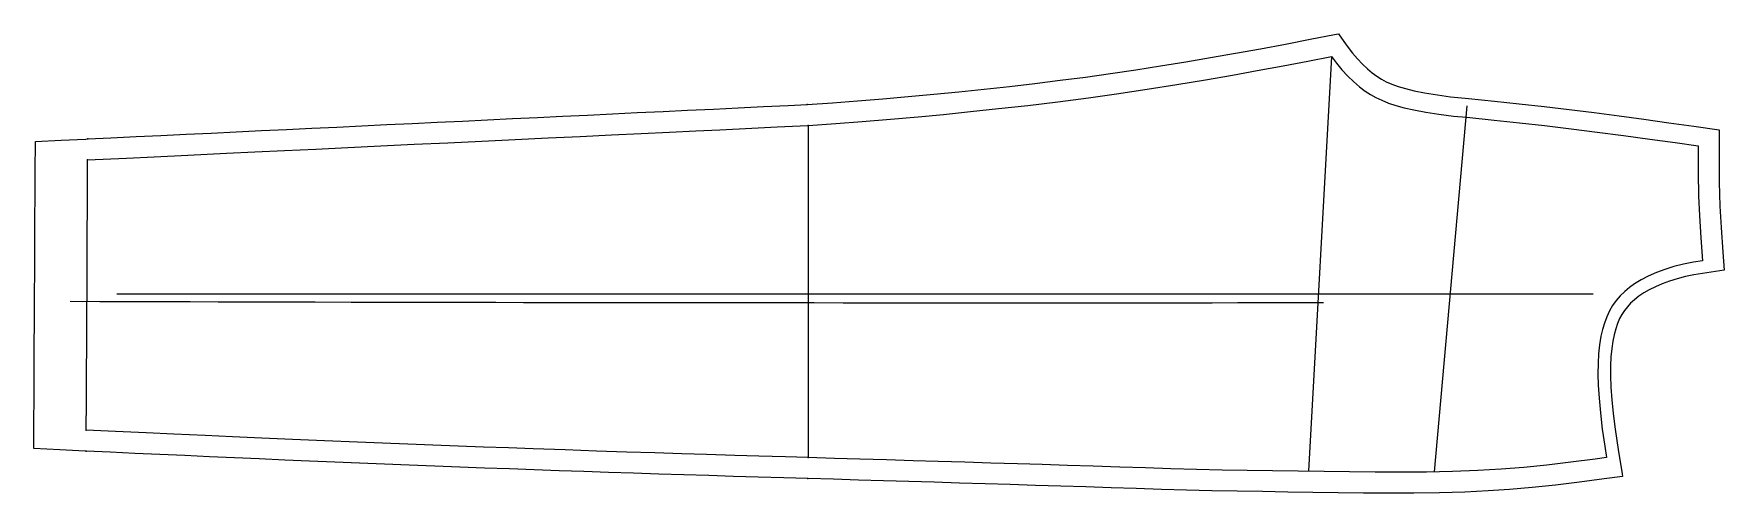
# Model space of a CAD drawing. Extents: x -3392 to -2367, y -823 to -544.
import ezdxf

# ---------------------------------------------------------------- set-up
doc = ezdxf.new("R2010")
doc.units = 0
for name, color, linetype in [('1', 1, 'Continuous'), ('14', 3, 'Continuous'), ('4', 2, 'Continuous'), ('7', 7, 'Continuous'), ('8', 6, 'Continuous')]:
    doc.layers.add(name, color=color, linetype=linetype)

msp = doc.modelspace()

# ---------------------------------------------------------------- linework, layer by layer
at = {"layer": '1'}
msp.add_lwpolyline([(-2922.713318, -814.030075), (-2922.713318, -814.030075), (-2937.183405, -813.609061), (-2952.656, -813.150653), (-2967.591307, -812.697447), (-2982.646979, -812.230777), (-2997.816555, -811.752576), (-3012.871642, -811.270123), (-3028.251233, -810.768639), (-3043.305699, -810.269052), (-3058.319486, -809.762097), (-3073.373437, -809.244725), (-3088.427009, -808.717789), (-3103.469516, -808.181144), (-3118.522324, -807.633437), (-3133.567748, -807.074622), (-3148.61974, -806.503158), (-3164.080723, -805.902309), (-3179.131731, -805.304305), (-3194.21338, -804.692985), (-3209.263372, -804.071767), (-3224.470575, -803.433624), (-3239.519662, -802.7924), (-3254.981887, -802.123885), (-3270.030259, -801.464278), (-3285.078278, -800.796545), (-3300.12088, -800.121467), (-3315.168098, -799.437419), (-3330.316967, -798.737948), (-3345.363288, -798.033468), (-3359.873352, -797.349243), (-3360.409391, -797.323945), (-3375.927711, -796.591154), (-3391.615906, -795.85022), (-3391.536372, -780.073339), (-3391.458605, -764.657427), (-3391.381202, -749.318798), (-3391.303411, -733.902875), (-3391.225616, -718.486959), (-3391.147897, -703.088741), (-3391.070069, -687.672837), (-3390.993863, -672.583023), (-3390.915992, -657.167103), (-3390.838346, -641.79646), (-3390.760514, -626.380548), (-3390.684885, -611.380503), (-3390.676575, -609.73114), (-3375.111694, -608.985978), (-3360.007809, -608.262886), (-3358.918457, -608.210754), (-3344.916255, -607.540384), (-3329.691536, -606.811507), (-3314.597785, -606.088902), (-3299.373051, -605.360028), (-3284.20576, -604.633906), (-3268.98102, -603.905032), (-3253.711283, -603.173997), (-3238.4866, -602.445118), (-3223.246608, -601.715506), (-3208.021896, -600.986625), (-3192.954015, -600.26525), (-3177.729229, -599.536364), (-3162.261416, -598.795851), (-3147.147443, -598.072279), (-3131.922696, -597.3434), (-3116.751694, -596.617089), (-3101.527041, -595.888207), (-3086.459277, -595.16684), (-3071.23457, -594.437966), (-3056.120604, -593.714397), (-3040.895897, -592.985524), (-3025.95313, -592.270147), (-3010.203297, -591.516129), (-2995.488206, -590.811645), (-2979.738455, -590.057624), (-2964.840323, -589.344373), (-2949.422711, -588.606254), (-2934.464954, -587.890153), (-2922.950745, -587.338943), (-2923.09082, -587.346001), (-2907.659661, -586.264799), (-2892.434216, -585.125136), (-2877.132902, -583.881996), (-2861.754168, -582.538127), (-2846.365428, -581.112204), (-2831.159868, -579.622001), (-2815.804942, -578.030099), (-2800.464007, -576.347866), (-2785.129577, -574.568839), (-2769.759933, -572.676917), (-2754.45316, -570.673383), (-2739.188477, -568.548596), (-2723.916853, -566.292915), (-2708.873752, -563.952491), (-2693.636904, -561.473113), (-2678.695879, -558.94721), (-2663.489292, -556.288307), (-2648.279112, -553.537206), (-2633.104574, -550.701358), (-2618.141196, -547.826985), (-2603.432606, -544.94561), (-2601.107788, -544.486313), (-2596.450203, -551.0741), (-2592.595264, -556.126021), (-2589.566257, -559.735727), (-2586.554331, -562.936761), (-2583.561256, -565.775812), (-2580.662732, -568.204235), (-2577.850677, -570.254742), (-2575.106939, -571.956572), (-2572.100277, -573.515062), (-2568.675045, -574.996128), (-2564.854458, -576.369328), (-2560.438012, -577.682211), (-2555.24142, -578.954993), (-2549.032, -580.204569), (-2541.161943, -581.512984), (-2533.174143, -582.596674), (-2524.363922, -583.524176), (-2522.243805, -583.71685), (-2506.620139, -585.323153), (-2491.607503, -586.919069), (-2476.502342, -588.596896), (-2461.311381, -590.372668), (-2446.233936, -592.230773), (-2431.066086, -594.194164), (-2416.073888, -596.220888), (-2400.927267, -598.341683), (-2385.788378, -600.517236), (-2370.413055, -602.764511), (-2370.511522, -619.153396), (-2370.341189, -634.480707), (-2369.923161, -648.992663), (-2369.287313, -661.886725), (-2368.267553, -676.878299), (-2367.367706, -687.812805), (-2380.587621, -689.737218), (-2385.848517, -690.539752), (-2390.802655, -691.585471), (-2395.860472, -692.893896), (-2400.530525, -694.347691), (-2404.984439, -695.98584), (-2409.067927, -697.744823), (-2412.742346, -699.585593), (-2416.083472, -701.525849), (-2419.07275, -703.538792), (-2421.751547, -705.636889), (-2424.051148, -707.740273), (-2426.053294, -709.890954), (-2427.825198, -712.159027), (-2429.351671, -714.527185), (-2430.713957, -717.10518), (-2431.966327, -720.013524), (-2433.086104, -723.256837), (-2434.053303, -726.82723), (-2434.872356, -730.820154), (-2435.526103, -735.294081), (-2435.981426, -740.165054), (-2436.232202, -745.635306), (-2436.252557, -751.664648), (-2436.014044, -758.611034), (-2435.494809, -766.329221), (-2434.67941, -774.668204), (-2433.491335, -784.148518), (-2431.686487, -796.301475), (-2429.285434, -811.107278), (-2429.026184, -812.668457), (-2440.065904, -814.270672), (-2454.982624, -816.291787), (-2469.616498, -818.060979), (-2483.760958, -819.52014), (-2497.384474, -820.671758), (-2510.400028, -821.523606), (-2524.603239, -822.189689), (-2539.909968, -822.63966), (-2555.377925, -822.856478), (-2570.689009, -822.882291), (-2585.968685, -822.769347), (-2601.27853, -822.574137), (-2616.531426, -822.362614), (-2631.841219, -822.16071), (-2647.215527, -821.949748), (-2662.524649, -821.704812), (-2677.811305, -821.392601), (-2693.117422, -821.003058), (-2708.34121, -820.561843), (-2723.644893, -820.086388), (-2738.891378, -819.59872), (-2754.19463, -819.108146), (-2769.266799, -818.62921), (-2784.570406, -818.149898), (-2799.915703, -817.674965), (-2815.219586, -817.205748), (-2830.746485, -816.734193), (-2846.050561, -816.273799), (-2861.440998, -815.814807), (-2876.74537, -815.362247), (-2891.852449, -814.920038), (-2907.056925, -814.479755)], close=True, dxfattribs=at)
at = {"layer": '14'}
msp.add_lwpolyline([(-2922.345886, -801.335449), (-2922.345886, -801.335449), (-2936.183008, -800.935092), (-2952.274184, -800.456428), (-2966.935545, -800.010943), (-2983.922633, -799.484634), (-2999.000622, -799.008653), (-3015.247937, -798.48653), (-3032.522697, -797.920748), (-3050.68305, -797.31379), (-3069.587143, -796.668138), (-3089.093086, -795.986276), (-3104.032235, -795.452609), (-3119.170309, -794.901016), (-3134.447427, -794.332547), (-3149.80382, -793.748246), (-3164.969252, -793.157585), (-3180.293441, -792.547337), (-3195.489883, -791.929982), (-3215.420108, -791.103446), (-3234.804026, -790.28266), (-3253.459285, -789.478128), (-3271.203477, -788.700358), (-3287.854197, -787.959856), (-3306.852081, -787.102639), (-3323.500228, -786.340585), (-3342.181822, -785.472655), (-3359.80896, -784.638138), (-3359.80896, -784.638138), (-3359.720519, -767.118329), (-3359.633698, -749.919513), (-3359.547477, -732.83935), (-3359.453689, -714.260383), (-3359.376389, -698.947564), (-3359.299695, -683.75465), (-3359.208366, -665.662792), (-3359.126495, -649.444435), (-3359.047392, -633.774403), (-3358.982544, -620.928345), (-3358.982544, -620.928345), (-3335.506919, -619.804458), (-3318.687222, -618.999222), (-3298.269723, -618.021742), (-3274.794097, -616.897855), (-3257.711234, -616.080019), (-3239.668943, -615.216251), (-3220.827159, -614.314208), (-3201.345749, -613.381543), (-3181.384633, -612.425912), (-3161.103732, -611.454972), (-3140.66293, -610.476376), (-3120.22211, -609.49778), (-3099.941192, -608.526839), (-3079.980079, -607.571208), (-3060.49871, -606.638545), (-3041.656913, -605.736501), (-3023.614628, -604.872733), (-3006.531757, -604.054897), (-2990.568232, -603.29065), (-2975.883894, -602.587643), (-2956.605719, -601.664707), (-2941.105215, -600.922627), (-2927.247074, -600.259173), (-2922.343445, -600.024414), (-2922.343445, -600.024414), (-2905.547971, -598.863947), (-2889.786894, -597.657031), (-2872.604547, -596.237148), (-2855.739476, -594.743104), (-2840.409036, -593.298681), (-2824.104962, -591.669713), (-2807.002142, -589.853118), (-2789.275519, -587.84582), (-2771.09998, -585.644738), (-2752.650433, -583.246793), (-2735.490709, -580.850581), (-2717.044473, -578.089336), (-2698.996353, -575.22417), (-2681.655081, -572.336973), (-2665.329265, -569.509617), (-2650.32762, -566.82399), (-2634.508185, -563.903614), (-2619.735554, -561.092246), (-2605.230713, -558.23513), (-2602.276842, -562.309345), (-2598.966629, -566.350644), (-2595.400175, -570.242863), (-2592.072365, -573.487281), (-2588.364394, -576.68401), (-2584.838366, -579.323151), (-2581.761015, -581.307957), (-2578.400477, -583.155493), (-2574.904191, -584.789481), (-2570.68169, -586.452588), (-2566.336495, -587.884013), (-2561.263189, -589.276978), (-2555.478465, -590.590969), (-2548.202252, -591.957427), (-2540.227615, -593.193258), (-2531.316271, -594.314158), (-2523.40744, -595.087471), (-2506.758079, -596.791355), (-2491.318894, -598.4477), (-2476.238228, -600.135578), (-2460.073088, -602.03478), (-2444.27314, -604.001583), (-2428.41435, -606.078402), (-2412.473557, -608.251164), (-2396.977357, -610.436369), (-2383.108521, -612.457504), (-2383.108328, -628.500451), (-2382.844235, -642.835758), (-2382.393972, -654.600232), (-2381.602299, -668.222847), (-2380.549774, -682.043686), (-2386.037611, -682.836624), (-2392.022007, -684.044733), (-2397.832714, -685.532705), (-2403.407831, -687.278203), (-2408.391737, -689.1433), (-2413.432032, -691.381947), (-2417.584406, -693.555374), (-2421.615448, -696.027981), (-2424.703902, -698.233627), (-2427.630662, -700.651571), (-2430.358386, -703.29108), (-2432.849711, -706.161393), (-2434.975464, -709.128622), (-2436.914164, -712.466774), (-2438.574293, -716.023166), (-2439.973074, -719.77511), (-2441.127729, -723.699919), (-2442.05548, -727.774903), (-2442.922322, -733.045251), (-2443.495172, -738.470485), (-2443.807669, -744.006292), (-2443.886359, -750.732822), (-2443.696701, -757.478194), (-2443.213815, -765.26946), (-2442.394395, -774.219785), (-2441.227453, -784.102107), (-2439.755046, -794.38882), (-2438.61969, -801.214066), (-2445.550696, -802.211863), (-2460.348188, -804.171915), (-2474.8522, -805.872941), (-2488.669653, -807.234776), (-2502.601156, -808.313445), (-2516.554199, -809.120993), (-2532.073401, -809.731236), (-2547.743512, -810.075228), (-2563.268879, -810.189938), (-2578.793553, -810.136027), (-2594.317715, -809.971032), (-2609.841667, -809.752489), (-2625.445114, -809.535805), (-2640.968837, -809.336649), (-2656.491701, -809.111768), (-2671.545906, -808.827831), (-2687.065845, -808.458087), (-2702.584631, -808.027958), (-2718.102559, -807.556143), (-2733.620001, -807.061336), (-2749.803806, -806.540703), (-2765.270995, -806.049174), (-2780.589356, -805.568205), (-2795.6557, -805.100319), (-2811.814455, -804.603763), (-2827.406049, -804.129445), (-2843.60686, -803.641313), (-2858.790961, -803.187996), (-2874.982848, -802.708943), (-2891.132933, -802.235621), (-2906.488206, -801.789995)], close=True, dxfattribs=at)
at = {"layer": '4'}
for p in [(-2922.950745, -587.338943), (-2922.343445, -600.024414), (-3358.918457, -608.210754), (-3358.982544, -620.928345), (-3359.80896, -784.638138), (-3359.873352, -797.349243), (-2922.345886, -801.335449), (-2922.713318, -814.030075)]:
    msp.add_point(p, dxfattribs=at)
at = {"layer": '7'}
msp.add_line((-3341.298828, -702.162857), (-2446.712189, -702.162857), dxfattribs=at)
at = {"layer": '8'}
for points in [[(-2605.230713, -558.23513), (-2619.160767, -809.587479)], [(-2523.27774, -588.179626), (-2543.124237, -809.979095)], [(-2922.343445, -600.024414), (-2922.343445, -617.05056), (-2922.343445, -633.022286), (-2922.343445, -648.426301), (-2922.343445, -665.537963), (-2922.343445, -681.456372), (-2922.343445, -697.851149), (-2922.343445, -713.39197), (-2922.343445, -729.592168), (-2922.343445, -745.102199), (-2922.343445, -761.466406), (-2922.343445, -777.421831), (-2922.343445, -792.188758), (-2922.343445, -801.335449)], [(-3369.555664, -706.611252), (-3351.573189, -706.66167), (-3334.42039, -706.707716), (-3317.106214, -706.752688), (-3296.874021, -706.803531), (-3279.937519, -706.844761), (-3261.609333, -706.888059), (-3241.996478, -706.932896), (-3221.205953, -706.97874), (-3199.344805, -707.025065), (-3176.520034, -707.071339), (-3160.821022, -707.1019), (-3144.773003, -707.132046), (-3128.407687, -707.161621), (-3111.756781, -707.190468), (-3094.851995, -707.21843), (-3077.725035, -707.24535), (-3060.407611, -707.271072), (-3042.931431, -707.295439), (-3025.328204, -707.318294), (-3007.629636, -707.339479), (-2989.867437, -707.358839), (-2972.073316, -707.376215), (-2954.160895, -707.391591), (-2936.406044, -707.404822), (-2918.72776, -707.416122), (-2901.16433, -707.425598), (-2883.754038, -707.433355), (-2866.53517, -707.439497), (-2849.546011, -707.444131), (-2832.824846, -707.447361), (-2816.40996, -707.449293), (-2800.339638, -707.450032), (-2784.652166, -707.449683), (-2769.385828, -707.448352), (-2754.57891, -707.446144), (-2733.313635, -707.441418), (-2713.297471, -707.43531), (-2694.659568, -707.428177), (-2677.529139, -707.420374), (-2662.035396, -707.412256), (-2644.146358, -707.401557), (-2629.702977, -707.391772), (-2615.168501, -707.380652), (-2610.109558, -707.376328)]]:
    msp.add_lwpolyline(points, dxfattribs=at)

doc.saveas('drawing.dxf')
